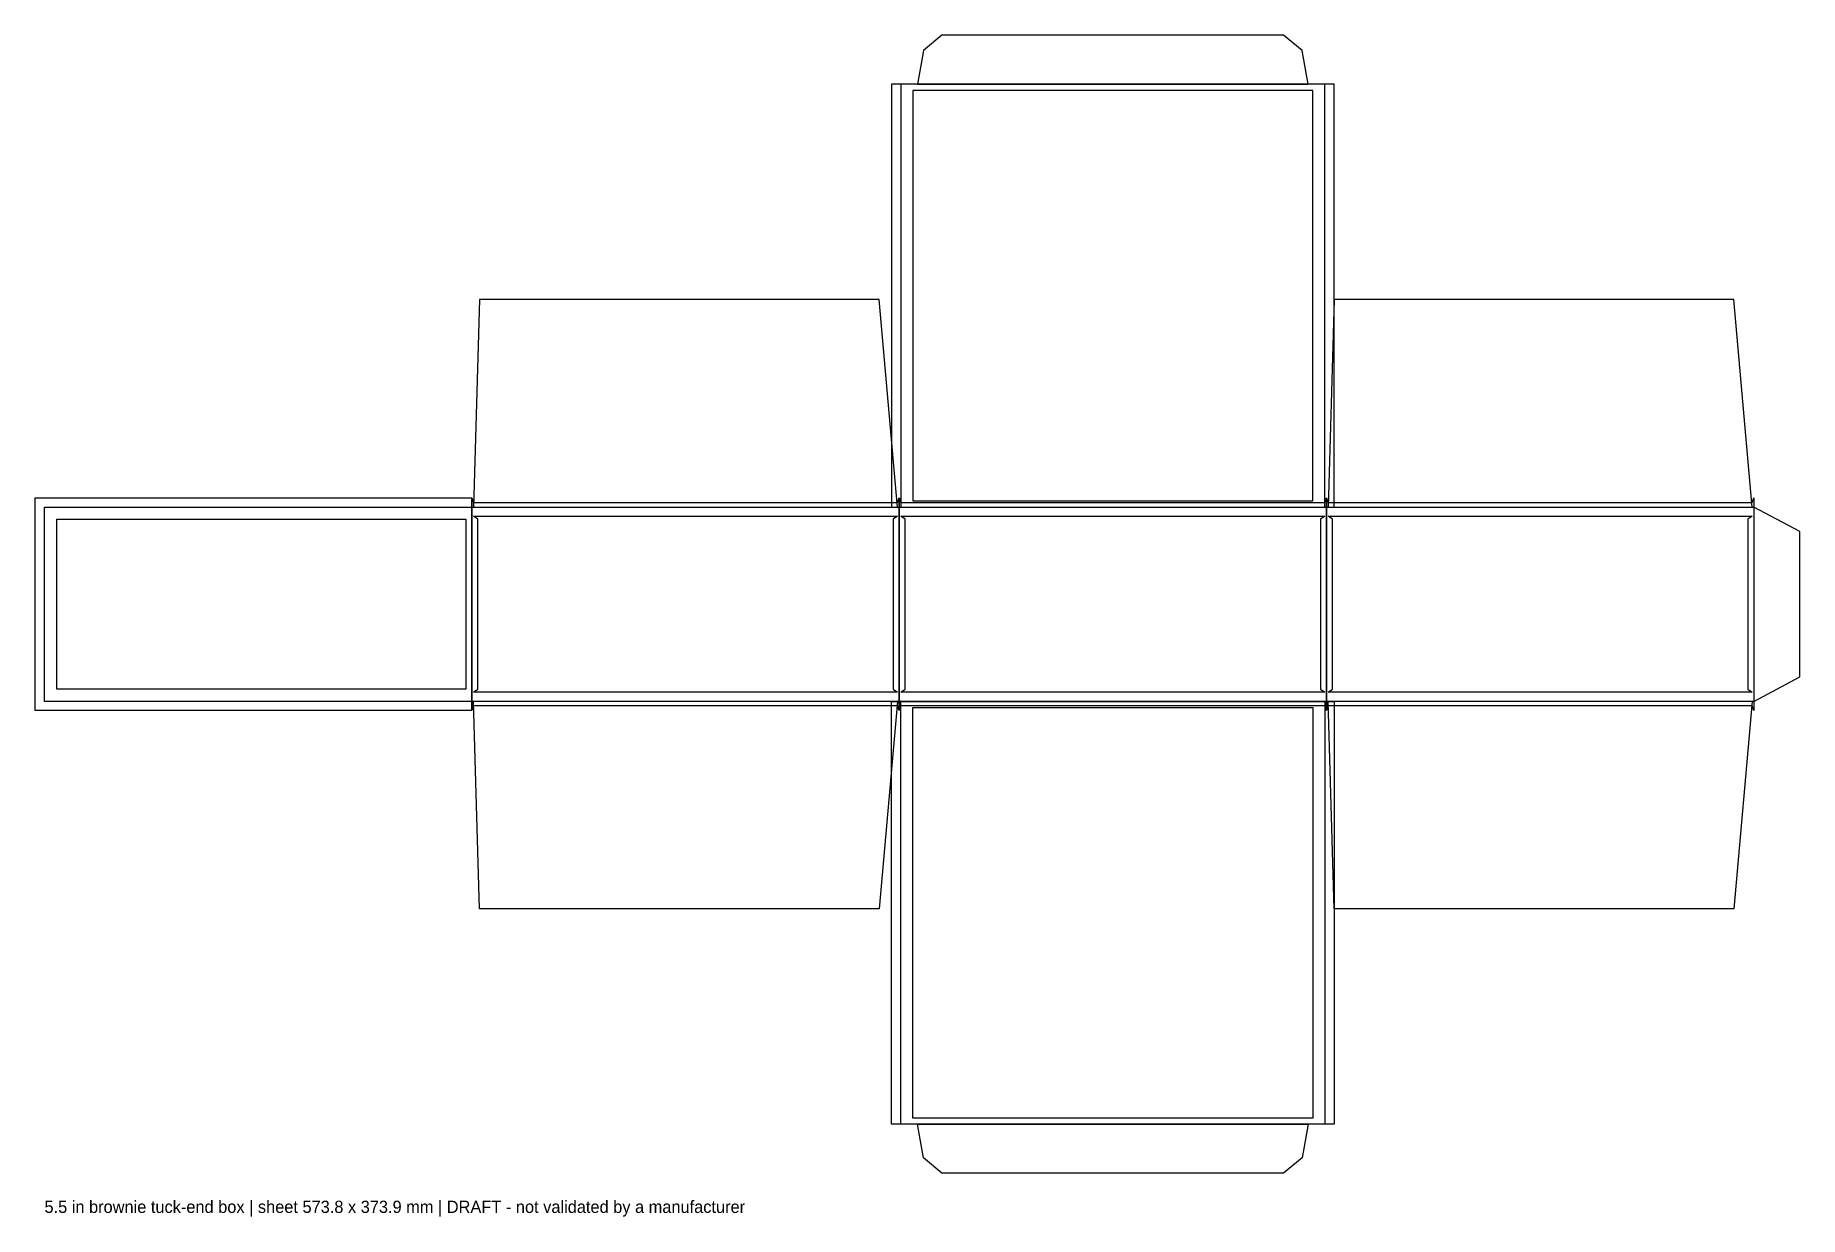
# Model space of a CAD drawing. Header units: millimetres. Extents: x -3 to 574, y -13 to 373.
import ezdxf

# ---------------------------------------------------------------- set-up
doc = ezdxf.new("R2010")
doc.units = ezdxf.units.MM
for name, color, linetype in [('BLEED', 5, 'Continuous'), ('CREASE', 4, 'Continuous'), ('CUT', 6, 'Continuous'), ('GLUE', 2, 'Continuous'), ('INFO', 8, 'Continuous'), ('SAFE', 94, 'Continuous')]:
    doc.layers.add(name, color=color, linetype=linetype)

msp = doc.modelspace()

# ---------------------------------------------------------------- linework, layer by layer
at = {"layer": 'BLEED'}
for points in [[(276.9, 218.7), (421.6, 218.7), (421.6, 356.9), (276.9, 356.9)], [(-3, 221.7), (139.7, 221.7), (139.7, 152.2), (-3, 152.2)], [(139.7, 221.7), (140.2, 220.2), (278.9, 220.2), (279.4, 221.7), (279.4, 152.2), (278.9, 153.7), (140.2, 153.7), (139.7, 152.2)], [(279.4, 221.7), (279.9, 220.2), (418.6, 220.2), (419.1, 221.7), (419.1, 152.2), (418.6, 153.7), (279.9, 153.7), (279.4, 152.2)], [(419.1, 221.7), (419.6, 220.2), (558.3, 220.2), (558.8, 221.7), (558.8, 152.2), (558.3, 153.7), (419.6, 153.7), (419.1, 152.2)], [(276.9, 155.2), (421.6, 155.2), (421.6, 17), (276.9, 17)]]:
    msp.add_lwpolyline(points, close=True, dxfattribs=at)
at = {"layer": 'CREASE'}
for p, q in [((418.6, 356.9), (279.9, 356.9)), ((285.4, 356.9), (413.1, 356.9)), ((139.7, 218.7), (139.7, 155.2)), ((140.2, 218.7), (278.9, 218.7)), ((279.4, 218.7), (279.4, 155.2)), ((279.9, 218.7), (418.6, 218.7)), ((419.1, 218.7), (419.1, 155.2)), ((419.6, 218.7), (558.3, 218.7)), ((558.8, 218.7), (558.8, 155.2)), ((278.9, 155.2), (140.2, 155.2)), ((418.6, 155.2), (279.9, 155.2)), ((558.3, 155.2), (419.6, 155.2)), ((418.6, 17), (279.9, 17)), ((285.4, 17), (413.1, 17))]:
    msp.add_line(p, q, dxfattribs=at)
at = {"layer": 'CUT'}
for points in [[(413.1, 356.9), (411.1, 367.9), (405.1, 372.9), (293.4, 372.9), (287.4, 367.9), (285.4, 356.9)], [(279.9, 356.9), (279.9, 218.7)], [(418.6, 218.7), (418.6, 356.9)], [(278.9, 218.7), (272.9, 286.55), (142.2, 286.55), (140.2, 218.7)], [(558.3, 218.7), (552.3, 286.55), (421.6, 286.55), (419.6, 218.7)], [(139.7, 155.2), (0, 155.2), (0, 218.7), (139.7, 218.7)], [(139.7, 218.7), (140.2, 218.7)], [(278.9, 218.7), (279.4, 218.7)], [(279.4, 218.7), (279.9, 218.7)], [(418.6, 218.7), (419.1, 218.7)], [(419.1, 218.7), (419.6, 218.7)], [(558.3, 218.7), (558.8, 218.7)], [(558.8, 155.2), (573.8, 163.2), (573.8, 210.7), (558.8, 218.7)], [(140.2, 155.2), (139.7, 155.2)], [(278.9, 155.2), (272.9, 87.35), (142.2, 87.35), (140.2, 155.2)], [(279.4, 155.2), (278.9, 155.2)], [(279.9, 155.2), (279.4, 155.2)], [(279.9, 17), (279.9, 155.2)], [(419.1, 155.2), (418.6, 155.2)], [(418.6, 155.2), (418.6, 17)], [(419.6, 155.2), (419.1, 155.2)], [(558.3, 155.2), (552.3, 87.35), (421.6, 87.35), (419.6, 155.2)], [(558.8, 155.2), (558.3, 155.2)], [(413.1, 17), (411.1, 6), (405.1, 1), (293.4, 1), (287.4, 6), (285.4, 17)]]:
    msp.add_lwpolyline(points, dxfattribs=at)
at = {"layer": 'GLUE'}
msp.add_lwpolyline([(558.8, 218.7), (558.8, 155.2), (573.8, 163.2), (573.8, 210.7)], close=True, dxfattribs=at)
at = {"layer": 'SAFE'}
for points in [[(283.9, 220.7), (414.6, 220.7), (414.6, 354.9), (283.9, 354.9)], [(4, 214.7), (137.7, 214.7), (137.7, 159.2), (4, 159.2)], [(141.7, 214.7), (140.2, 215.7), (278.9, 215.7), (277.4, 214.7), (277.4, 159.2), (278.9, 158.2), (140.2, 158.2), (141.7, 159.2)], [(281.4, 214.7), (279.9, 215.7), (418.6, 215.7), (417.1, 214.7), (417.1, 159.2), (418.6, 158.2), (279.9, 158.2), (281.4, 159.2)], [(421.1, 214.7), (419.6, 215.7), (558.3, 215.7), (556.8, 214.7), (556.8, 159.2), (558.3, 158.2), (419.6, 158.2), (421.1, 159.2)], [(283.9, 153.2), (414.6, 153.2), (414.6, 19), (283.9, 19)]]:
    msp.add_lwpolyline(points, close=True, dxfattribs=at)

# ---------------------------------------------------------------- texts
at = {"layer": 'INFO'}
msp.add_text('5.5 in brownie tuck-end box | sheet 573.8 x 373.9 mm | DRAFT - not validated by a manufacturer', height=4, dxfattribs=at).set_placement((0, -12))

doc.saveas('drawing.dxf')
